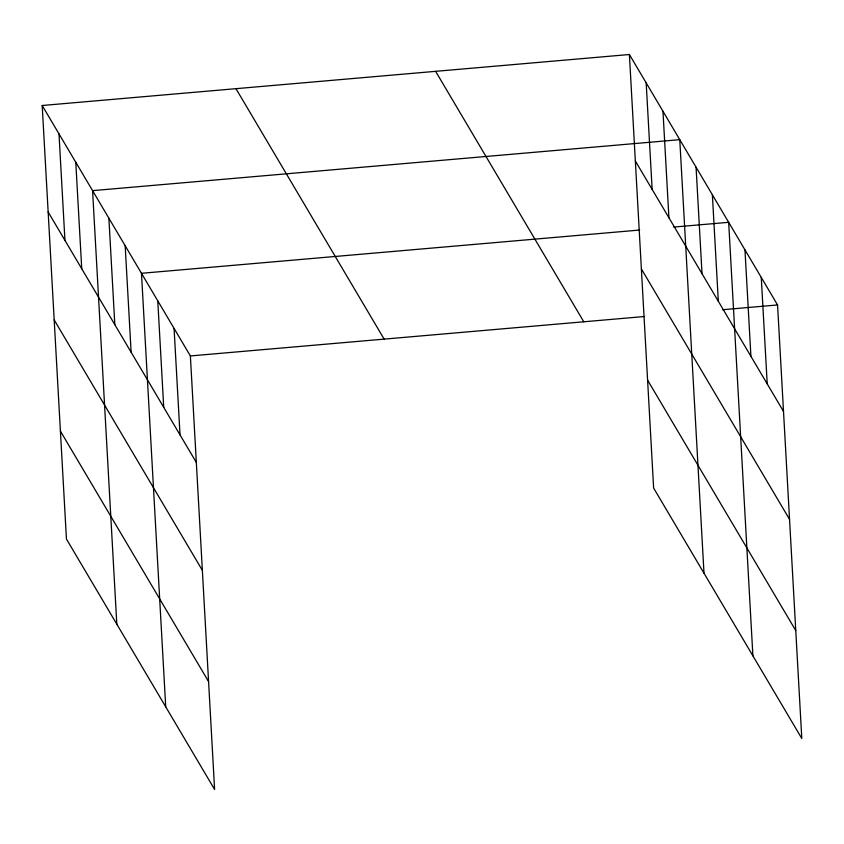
<?xml version="1.0" encoding="UTF-8"?>
<svg xmlns="http://www.w3.org/2000/svg" width="844" height="844" viewBox="0 0 844 844"><rect width="100%" height="100%" fill="white"/><g stroke="black" fill="none" stroke-linecap="round" stroke-linejoin="round"><path stroke-width="1.27" d="M42.2 105.5L190.375 355.946L214.608 789.488L66.444 539.042L42.2 105.5L629.392 54.512L777.556 304.958L801.8 738.5L653.625 488.054L629.392 54.512M639.636 230.043L141.475 273.298L165.719 706.839M673.67 227.089L728.667 222.31L752.901 655.851M190.375 355.946L644.014 316.553M722.569 309.737L777.556 304.958M635.342 160.993L783.517 411.45M641.377 268.919L789.551 519.376M647.591 380.127L795.765 630.573M435.62 71.339L583.784 321.786M235.972 88.673L384.147 339.119M48.15 211.981L196.325 462.438M54.185 319.908L202.36 570.365M60.409 431.105L208.573 681.562M761.267 277.412L767.217 383.893M744.967 249.866L750.917 356.347M712.368 194.764L718.318 301.245M696.068 167.218L702.018 273.699M704.001 573.203L679.768 139.661L92.576 190.649L116.82 624.191M662.973 111.281L668.923 217.763M646.177 82.891L652.138 189.373M174.075 328.4L180.025 434.882M157.775 300.854L163.725 407.336M125.176 245.752L131.126 352.233M108.876 218.206L114.826 324.687M75.781 162.27L81.741 268.751M58.996 133.88L64.946 240.361"/></g></svg>
